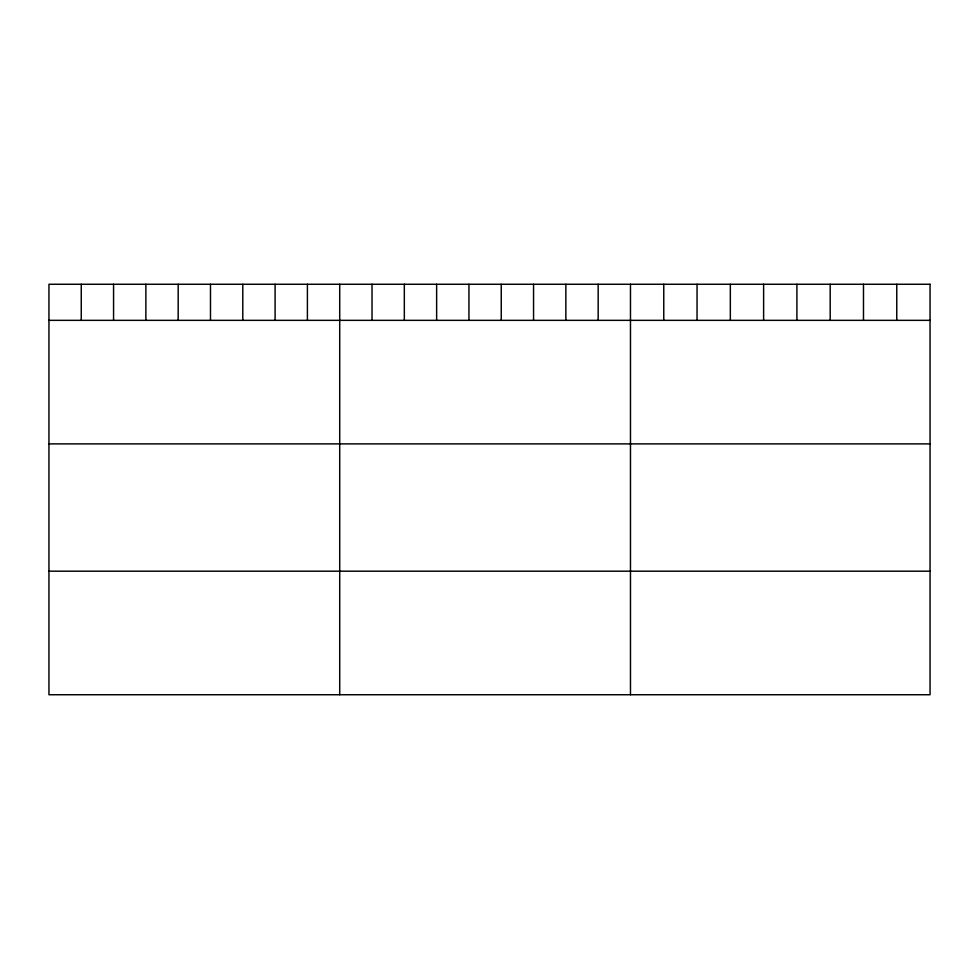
<?xml version="1.0" encoding="UTF-8"?>
<svg xmlns="http://www.w3.org/2000/svg" width="979" height="979" viewBox="0 0 979 979"><rect width="100%" height="100%" fill="white"/><g stroke="black" fill="none" stroke-linecap="round" stroke-linejoin="round"><path stroke-width="1.47" d="M48.95 320.341L930.05 320.341M48.95 443.891L930.05 443.891M48.95 571.185L930.05 571.185M896.764 284.265L896.764 320.341M863.478 284.265L863.478 320.341M830.192 284.265L830.192 320.341M796.906 284.265L796.906 320.341M763.62 284.265L763.62 320.341M730.334 284.265L730.334 320.341M697.048 284.265L697.048 320.341M663.762 284.265L663.762 320.341M630.476 284.265L630.476 694.735M598.169 284.265L598.169 320.341M565.862 284.265L565.862 320.341M533.555 284.265L533.555 320.341M501.248 284.265L501.248 320.341M468.941 284.265L468.941 320.341M436.634 284.265L436.634 320.341M404.327 284.265L404.327 320.341M372.02 284.265L372.02 320.341M339.713 284.265L339.713 694.735M307.406 284.265L307.406 320.341M275.099 284.265L275.099 320.341M242.792 284.265L242.792 320.341M210.485 284.265L210.485 320.341M178.178 284.265L178.178 320.341M145.871 284.265L145.871 320.341M113.564 284.265L113.564 320.341M81.257 284.265L81.257 320.341M930.05 284.265L48.95 284.265L48.95 694.735L930.05 694.735L930.05 284.265"/></g></svg>
